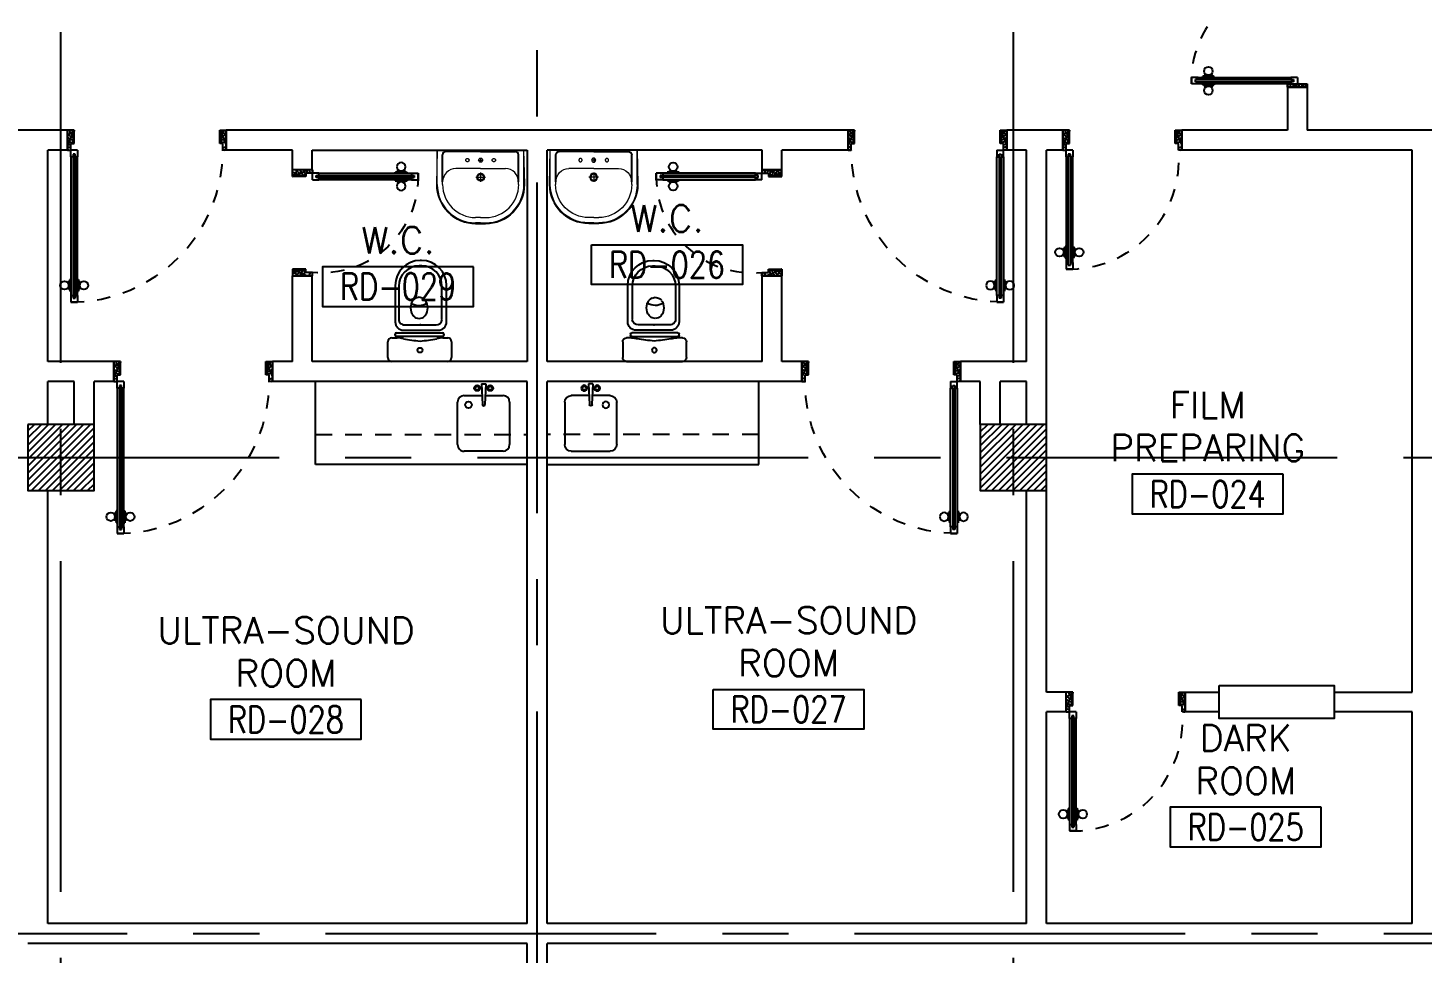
# Model space of a CAD drawing. Extents: x 417819.9 to 417911.9, y 43448 to 43539.2.
# Drawn here: x 417849.21 to 417859.75, y 43507.55 to 43514.54 of the extents above; entities that cross this region are included whole.
import ezdxf
from ezdxf.enums import TextEntityAlignment as Align

# ---------------------------------------------------------------- set-up
doc = ezdxf.new("R2010")
doc.units = 0
doc.header["$MEASUREMENT"] = 0
for name, pattern in [('CENTERX2', [4, 2.5, -0.5, 0.5, -0.5]), ('DASHED', [0.75, 0.5, -0.25]), ('HIDDEN', [0.375, 0.25, -0.125]), ('HIDDEN2', [0.1875, 0.125, -0.0625])]:
    doc.linetypes.add(name, pattern=pattern)
doc.layers.get('0').update_dxf_attribs({"color": 11, "linetype": 'CONTINUOUS'})
for name, color, linetype in [('AXES', 11, 'CENTERX2'), ('COL', 11, 'CONTINUOUS'), ('DOOR', 11, 'CONTINUOUS'), ('FIX', 11, 'CONTINUOUS'), ('HAT', 11, 'CONTINUOUS'), ('Locker', 11, 'CONTINUOUS'), ('ME-FIX', 11, 'CONTINUOUS'), ('RM-BOX', 11, 'CONTINUOUS'), ('RM-NAME', 11, 'CONTINUOUS'), ('RM-NO', 11, 'CONTINUOUS'), ('SUNI-FUR', 11, 'CONTINUOUS'), ('WALL', 11, 'CONTINUOUS')]:
    doc.layers.add(name, color=color, linetype=linetype)
doc.styles.add('ROMANS', font='ROMANS.shx', dxfattribs={"width": 0.6})

# ---------------------------------------------------------------- blocks, each defined once
blk = doc.blocks.new('RM1')
at = {"layer": 'RM-BOX'}
blk.add_lwpolyline([(570, -200), (-570, -200), (-570, -500), (570, -500)], close=True, dxfattribs=at)
at = {"layer": 'RM-NAME', "style": 'ROMANS'}
for tag, p in [('ROOMNAME1', (0, 324)), ('ROOMNAME2', (0, 0))]:
    blk.add_attdef(tag, text='', height=200, dxfattribs=at).set_placement(p, align=Align.MIDDLE)
at = {"layer": 'RM-NO', "style": 'ROMANS', "width": 0.8}
blk.add_attdef('ROOMNO', text='', height=200, dxfattribs=at).set_placement((0, -350), align=Align.MIDDLE)
blk = doc.blocks.new('*X122')
at = {"color": 0}
for p, q in [((49339, 55120), (49820, 55601)), ((49339, 55173), (49767, 55601)), ((49339, 55226), (49714, 55601)), ((49339, 55279), (49661, 55601)), ((49339, 55332), (49608, 55601)), ((49339, 55385), (49555, 55601)), ((49339, 55438), (49502, 55601)), ((49339, 55491), (49449, 55601)), ((49339, 55544), (49396, 55601)), ((49339, 55597), (49343, 55601)), ((49373, 55101), (49839, 55567)), ((49426, 55101), (49839, 55514)), ((49480, 55101), (49839, 55461)), ((49533, 55101), (49839, 55408)), ((49586, 55101), (49839, 55355)), ((49639, 55101), (49839, 55302)), ((49692, 55101), (49839, 55249)), ((49745, 55101), (49839, 55196)), ((49798, 55101), (49839, 55143))]:
    blk.add_line(p, q, dxfattribs=at)
blk = doc.blocks.new('COL50')
at = {"layer": 'COL'}
blk.add_lwpolyline([(-250, 250), (-250, -250), (250, -250), (250, 250)], close=True, dxfattribs=at)
blk = doc.blocks.new('A$C3CD36B94')
at = {"layer": 'DOOR', "color": 0, "linetype": 'ByBlock'}
for p, q in [((106, 950), (56, 950)), ((56, 800), (56, 950)), ((106, 850), (106, 950)), ((806, 950), (856, 950)), ((806, 850), (806, 950)), ((856, 800), (856, 950)), ((856, 950), (856, 800)), ((81, 850), (106, 850)), ((81, 800), (81, 850)), ((831, 850), (806, 850)), ((831, 800), (831, 850)), ((56, 800), (81, 800)), ((131, 800), (81, 800)), ((81, 750), (81, 800)), ((98, 750), (81, 750)), ((114, 770), (98, 770)), ((98, 770), (98, 750)), ((114, 750), (114, 770)), ((131, 750), (114, 750)), ((131, 800), (131, 750)), ((856, 800), (831, 800)), ((65, 95), (65, 160)), ((74, 160), (65, 160)), ((74, 173), (74, 83)), ((81, 173), (74, 173)), ((74, 95), (74, 160)), ((131, 173), (138, 173)), ((138, 173), (138, 83)), ((138, 95), (138, 160)), ((138, 160), (147, 160)), ((147, 95), (147, 160)), ((74, 95), (65, 95)), ((81, 83), (74, 83)), ((81, 50), (81, 0)), ((81, 50), (98, 50)), ((131, 0), (81, 0)), ((81, 0), (131, 0)), ((98, 50), (98, 30)), ((98, 30), (114, 30)), ((114, 50), (114, 30)), ((114, 50), (131, 50)), ((131, 83), (138, 83)), ((131, 50), (131, 0)), ((138, 95), (147, 95))]:
    blk.add_line(p, q, dxfattribs=at)
at = {"layer": 'DOOR', "color": 9, "linetype": 'ByBlock'}
for p, q in [((106, 950), (56, 910)), ((106, 950), (56, 837)), ((106, 950), (93, 850)), ((806, 950), (819, 850)), ((806, 950), (856, 837)), ((806, 950), (856, 910))]:
    blk.add_line(p, q, dxfattribs=at)
at = {"layer": 'DOOR', "linetype": 'ByBlock'}
for p, q in [((81, 750), (81, 50)), ((98, 750), (98, 50)), ((114, 750), (114, 50)), ((131, 50), (131, 750))]:
    blk.add_line(p, q, dxfattribs=at)
at = {"layer": 'DOOR', "color": 0, "linetype": 'ByBlock'}
for centre in [(32, 128), (179, 128)]:
    blk.add_circle(centre, 32.4, dxfattribs=at)
at = {"layer": 'DOOR', "color": 9, "linetype": 'ByBlock'}
for centre, radius, start, end in [((106, 950), 34.4, 180, 270), ((106, 950), 14.4, 180, 270), ((806, 950), 34.4, 270, 0), ((806, 950), 14.4, 270, 0), ((106, 950), 54.4, 203.2074, 270), ((106, 950), 74.4, 227.7764, 270), ((106, 950), 94.4, 238.0182, 270), ((106, 950), 114, 244.0838, 257.3774), ((806, 950), 54.4, 270, 336.7926), ((806, 950), 74.4, 270, 312.2236), ((806, 950), 94.4, 270, 301.9818), ((106, 950), 134, 248.1598, 259.28), ((106, 950), 154, 251.1053, 256.2858), ((806, 950), 134, 280.72, 291.8402), ((806, 950), 154, 283.7142, 288.8947)]:
    blk.add_arc(centre, radius, start, end, dxfattribs=at)
at = {"layer": 'DOOR', "linetype": 'HIDDEN', "ltscale": 0.5}
blk.add_arc((106, 729), 729, 268.0335, 5.6617, dxfattribs=at)
blk = doc.blocks.new('*X130')
at = {"color": 0}
for p, q in [((39290, 55942), (39763, 56416)), ((39290, 55995), (39710, 56416)), ((39290, 56048), (39657, 56416)), ((39290, 56101), (39604, 56416)), ((39290, 56154), (39551, 56416)), ((39290, 56207), (39498, 56416)), ((39290, 56260), (39445, 56416)), ((39290, 56313), (39392, 56416)), ((39290, 56366), (39339, 56416)), ((39316, 55916), (39790, 56389)), ((39369, 55916), (39790, 56336)), ((39422, 55916), (39790, 56283)), ((39475, 55916), (39790, 56230)), ((39528, 55916), (39790, 56177)), ((39581, 55916), (39790, 56124)), ((39634, 55916), (39790, 56071)), ((39687, 55916), (39790, 56018)), ((39741, 55916), (39790, 55965))]:
    blk.add_line(p, q, dxfattribs=at)
blk = doc.blocks.new('DOOR90')
at = {"layer": 'DOOR', "color": 7, "linetype": 'ByBlock'}
for p, q in [((-150, 0), (0, 0)), ((-150, 0), (-150, -25)), ((0, -50), (-114, 0)), ((0, -50), (-40, 0)), ((0, -50), (0, 0)), ((-1000, -25), (-1050, -25)), ((-1050, -75), (-1050, -25)), ((-1050, -25), (-1050, -75)), ((-1000, -75), (-1050, -75)), ((-1000, -42), (-1020, -42)), ((-1020, -42), (-1020, -58)), ((-1000, -58), (-1020, -58)), ((-1000, -25), (-1000, -42)), ((-1000, -58), (-1000, -75)), ((-878, -18), (-968, -18)), ((-968, -25), (-968, -18)), ((-968, -75), (-968, -82)), ((-878, -82), (-968, -82)), ((-955, -9), (-890, -9)), ((-955, -18), (-955, -9)), ((-955, -18), (-890, -18)), ((-955, -82), (-890, -82)), ((-955, -82), (-955, -91)), ((-955, -91), (-890, -91)), ((-890, -18), (-890, -9)), ((-890, -82), (-890, -91)), ((-878, -25), (-878, -18)), ((-878, -75), (-878, -82)), ((-200, -25), (-150, -25)), ((-200, -42), (-200, -25)), ((-180, -42), (-200, -42)), ((-200, -58), (-180, -58)), ((-200, -75), (-200, -58)), ((-150, -75), (-200, -75)), ((-180, -58), (-180, -42)), ((-150, -25), (-100, -25)), ((-150, -75), (-150, -25)), ((-100, -25), (-100, -50)), ((0, -50), (-100, -37)), ((-100, -50), (0, -50)), ((-150, -875), (-100, -875)), ((-150, -900), (-150, -875)), ((-150, -900), (0, -900)), ((0, -900), (-150, -900)), ((0, -850), (-114, -900)), ((-100, -875), (-100, -850)), ((0, -850), (-100, -863)), ((-100, -850), (0, -850)), ((0, -850), (-40, -900)), ((0, -850), (0, -900))]:
    blk.add_line(p, q, dxfattribs=at)
at = {"layer": 'DOOR', "linetype": 'ByBlock'}
for p, q in [((-200, -25), (-1000, -25)), ((-200, -42), (-1000, -42)), ((-200, -58), (-1000, -58)), ((-1000, -75), (-200, -75))]:
    blk.add_line(p, q, dxfattribs=at)
at = {"layer": 'DOOR', "color": 7, "linetype": 'ByBlock'}
for centre in [(-923, 24), (-923, -124)]:
    blk.add_circle(centre, 32.4, dxfattribs=at)
for centre, radius, start, end in [((0, -50), 154, 161.1053, 166.2858), ((0, -50), 94.4, 148.0182, 180), ((0, -50), 134, 158.1598, 169.28), ((0, -50), 114, 154.0838, 167.3774), ((0, -50), 74.4, 137.7764, 180), ((0, -50), 54.4, 113.2074, 180), ((0, -50), 34.4, 90, 180), ((0, -50), 14.4, 90, 180), ((0, -850), 154, 193.7142, 198.8947), ((0, -850), 134, 190.72, 201.8402), ((0, -850), 94.4, 180, 211.9818), ((0, -850), 74.4, 180, 222.2236), ((0, -850), 54.4, 180, 246.7926), ((0, -850), 34.4, 180, 270), ((0, -850), 14.4, 180, 270)]:
    blk.add_arc(centre, radius, start, end, dxfattribs=at)
at = {"layer": 'DOOR', "linetype": 'HIDDEN', "ltscale": 0.5}
blk.add_arc((-222, -50), 828, 178.2701, 275.003, dxfattribs=at)
blk = doc.blocks.new('A$C6F293607')
at = {"layer": 'DOOR', "color": 0, "linetype": 'ByBlock'}
for p, q in [((81, 875), (131, 875)), ((131, 875), (81, 875)), ((81, 825), (81, 875)), ((98, 845), (114, 845)), ((98, 825), (98, 845)), ((114, 825), (114, 845)), ((131, 825), (131, 875)), ((1631, 875), (1581, 875)), ((1581, 875), (1631, 875)), ((1581, 825), (1581, 875)), ((1614, 845), (1598, 845)), ((1598, 825), (1598, 845)), ((1614, 825), (1614, 845)), ((1631, 825), (1631, 875)), ((74, 780), (65, 780)), ((65, 780), (65, 715)), ((81, 793), (74, 793)), ((74, 703), (74, 793)), ((74, 780), (74, 715)), ((81, 825), (98, 825)), ((114, 825), (131, 825)), ((131, 793), (138, 793)), ((138, 703), (138, 793)), ((138, 780), (147, 780)), ((138, 780), (138, 715)), ((147, 780), (147, 715)), ((1598, 825), (1581, 825)), ((1631, 825), (1614, 825)), ((74, 715), (65, 715)), ((81, 703), (74, 703)), ((131, 703), (138, 703)), ((138, 715), (147, 715)), ((56, 0), (56, 150)), ((56, 150), (81, 150)), ((81, 150), (81, 0)), ((98, 125), (81, 125)), ((81, 125), (81, 75)), ((98, 105), (98, 125)), ((131, 125), (114, 125)), ((114, 125), (114, 105)), ((131, 75), (131, 125)), ((1581, 125), (1598, 125)), ((1581, 75), (1581, 125)), ((1598, 125), (1598, 105)), ((1614, 125), (1631, 125)), ((1614, 105), (1614, 125)), ((1656, 150), (1631, 150)), ((1631, 150), (1631, 0)), ((1631, 125), (1631, 75)), ((1656, 0), (1656, 150)), ((81, 0), (56, 0)), ((131, 75), (81, 75)), ((114, 105), (98, 105)), ((1581, 75), (1631, 75)), ((1598, 105), (1614, 105)), ((1631, 0), (1656, 0))]:
    blk.add_line(p, q, dxfattribs=at)
at = {"layer": 'DOOR', "linetype": 'ByBlock'}
for p, q in [((81, 125), (81, 825)), ((98, 125), (98, 825)), ((114, 125), (114, 825)), ((131, 825), (131, 125)), ((1581, 825), (1581, 125)), ((1598, 125), (1598, 825)), ((1614, 125), (1614, 825)), ((1631, 125), (1631, 825))]:
    blk.add_line(p, q, dxfattribs=at)
at = {"layer": 'DOOR', "color": 9, "linetype": 'ByBlock'}
for p, q in [((81, 57), (56, 114)), ((1631, 57), (1656, 114)), ((81, 20), (56, 40)), ((1631, 20), (1656, 40))]:
    blk.add_line(p, q, dxfattribs=at)
at = {"layer": 'DOOR', "color": 0, "linetype": 'ByBlock'}
for centre in [(32, 748), (179, 748)]:
    blk.add_circle(centre, 32.4, dxfattribs=at)
at = {"layer": 'DOOR', "linetype": 'HIDDEN', "ltscale": 0.5}
for centre, start, end in [((106, 124), 356.2751, 91.9062), ((1606, 124), 88.0938, 183.7249)]:
    blk.add_arc(centre, 752, start, end, dxfattribs=at)
at = {"layer": 'DOOR', "color": 9, "linetype": 'ByBlock'}
for centre, radius, start, end in [((106, 0), 154, 103.7142, 108.8947), ((106, 0), 134, 100.72, 111.8402), ((106, 0), 114, 102.6226, 115.9162), ((1606, 0), 134, 68.1598, 79.28), ((1606, 0), 114, 64.0838, 77.3774), ((1606, 0), 154, 71.1053, 76.2858), ((106, 0), 94.4, 105.3566, 121.9818), ((106, 0), 74.4, 109.6341, 132.2236), ((106, 0), 54.4, 117.3576, 156.7926), ((106, 0), 34.4, 136.6107, 180), ((1606, 0), 94.4, 58.0182, 74.6434), ((1606, 0), 74.4, 47.7764, 70.3659), ((1606, 0), 54.4, 23.2074, 62.6424), ((1606, 0), 34.4, 0, 43.3893)]:
    blk.add_arc(centre, radius, start, end, dxfattribs=at)
blk = doc.blocks.new('DOOR100')
at = {"layer": 'DOOR', "color": 7, "linetype": 'ByBlock'}
for p, q in [((-75, 1250), (-75, 1300)), ((-75, 1300), (-25, 1300)), ((-25, 1300), (-75, 1300)), ((-58, 1250), (-58, 1270)), ((-42, 1270), (-58, 1270)), ((-42, 1250), (-42, 1270)), ((-25, 1250), (-25, 1300)), ((-91, 1205), (-91, 1140)), ((-82, 1205), (-91, 1205)), ((-82, 1128), (-82, 1218)), ((-75, 1218), (-82, 1218)), ((-82, 1205), (-82, 1140)), ((-58, 1250), (-75, 1250)), ((-25, 1250), (-42, 1250)), ((-25, 1218), (-18, 1218)), ((-18, 1128), (-18, 1218)), ((-18, 1205), (-18, 1140)), ((-18, 1205), (-9, 1205)), ((-9, 1205), (-9, 1140)), ((-82, 1140), (-91, 1140)), ((-75, 1128), (-82, 1128)), ((-25, 1128), (-18, 1128)), ((-18, 1140), (-9, 1140)), ((-1200, 0), (-1200, 150)), ((-1200, 150), (-1175, 150)), ((-1200, 150), (-1200, 0)), ((-1150, 0), (-1200, 114)), ((-1175, 150), (-1175, 100)), ((-75, 200), (-58, 200)), ((-75, 150), (-75, 200)), ((-75, 150), (-25, 150)), ((-58, 200), (-58, 180)), ((-58, 180), (-42, 180)), ((-50, 0), (0, 114)), ((-42, 200), (-25, 200)), ((-42, 180), (-42, 200)), ((-25, 200), (-25, 150)), ((0, 150), (-25, 150)), ((-25, 150), (-25, 100)), ((0, 0), (0, 150)), ((0, 150), (0, 0)), ((-1150, 0), (-1200, 40)), ((-1150, 0), (-1200, 0)), ((-1175, 100), (-1150, 100)), ((-1150, 0), (-1163, 100)), ((-1150, 100), (-1150, 0)), ((-50, 100), (-50, 0)), ((-50, 0), (-37, 100)), ((-25, 100), (-50, 100)), ((-50, 0), (0, 40)), ((-50, 0), (0, 0))]:
    blk.add_line(p, q, dxfattribs=at)
at = {"layer": 'DOOR', "linetype": 'ByBlock'}
for p, q in [((-75, 1250), (-75, 200)), ((-58, 200), (-58, 1250)), ((-42, 200), (-42, 1250)), ((-25, 200), (-25, 1250))]:
    blk.add_line(p, q, dxfattribs=at)
at = {"layer": 'DOOR', "color": 7, "linetype": 'ByBlock'}
for centre in [(-124, 1173), (24, 1173)]:
    blk.add_circle(centre, 32.4, dxfattribs=at)
at = {"layer": 'DOOR', "linetype": 'HIDDEN', "ltscale": 0.5}
blk.add_arc((-25, 150), 1150, 90, 180, dxfattribs=at)
at = {"layer": 'DOOR', "color": 7, "linetype": 'ByBlock'}
for centre, radius, start, end in [((-1150, 0), 154, 103.7142, 108.8947), ((-1150, 0), 134, 100.72, 111.8402), ((-50, 0), 134, 68.1598, 79.28), ((-50, 0), 114, 64.0838, 77.3774), ((-50, 0), 154, 71.1053, 76.2858), ((-1150, 0), 94.4, 90, 121.9818), ((-1150, 0), 74.4, 90, 132.2236), ((-1150, 0), 54.4, 90, 156.7926), ((-1150, 0), 34.4, 90, 180), ((-1150, 0), 14.4, 90, 180), ((-50, 0), 94.4, 58.0182, 90), ((-50, 0), 74.4, 47.7764, 90), ((-50, 0), 54.4, 23.2074, 90), ((-50, 0), 34.4, 0, 90), ((-50, 0), 14.4, 0, 90)]:
    blk.add_arc(centre, radius, start, end, dxfattribs=at)
blk = doc.blocks.new('A$C49F1192B')
at = {"layer": 'DOOR', "color": 0, "linetype": 'ByBlock', "xscale": -1, "rotation": 270}
blk.add_blockref('DOOR100', (0, 1200), dxfattribs=at)
blk = doc.blocks.new('2')
at = {"layer": 'SUNI-FUR', "linetype": 'Continuous'}
for p, q in [((0.014, 0.765), (0.004, 0.765)), ((0.016, 0.724), (-0.003, 0.724)), ((-0.185, 0.576), (-0.185, 0.3)), ((-0.159, 0.57), (-0.159, 0.32)), ((0.168, 0.32), (0.168, 0.57)), ((0.203, 0.3), (0.203, 0.576)), ((-0.065, 0.438), (-0.07, 0.406)), ((-0.005, 0.487), (-0.029, 0.481)), ((0.019, 0.481), (-0.005, 0.487)), ((0.06, 0.406), (0.055, 0.438)), ((-0.07, 0.406), (-0.065, 0.375)), ((-0.029, 0.331), (-0.005, 0.326)), ((-0.005, 0.326), (0.019, 0.331)), ((0.057, 0.377), (0.06, 0.406)), ((-0.176, 0.218), (0.172, 0.218)), ((-0.122, 0.237), (0.009, 0.237)), ((-0.113, 0.279), (0.008, 0.279)), ((0.001, 0.279), (0.123, 0.279)), ((0.008, 0.279), (0.001, 0.279)), ((0.009, 0.237), (0.14, 0.237)), ((-0.241, 0.03), (-0.241, 0.15)), ((-0.211, 0.18), (-0.17, 0.18)), ((-0.186, 0.199), (-0.186, 0.208)), ((0.172, 0.189), (-0.176, 0.189)), ((0.174, 0.18), (0.211, 0.18)), ((0.174, 0.18), (0.174, 0.18)), ((0.182, 0.208), (0.182, 0.199)), ((0.241, 0.15), (0.241, 0.03)), ((0.211, 0), (-0.211, 0))]:
    blk.add_line(p, q, dxfattribs=at)
blk.add_circle((0.002, 0.087), 0.0184, dxfattribs=at)
for centre, radius, start, end in [((0.004, 0.576), 0.189, 90, 180), ((0.014, 0.576), 0.189, 0, 90), ((-0.005, 0.57), 0.154, 90, 180), ((0.014, 0.57), 0.154, 0, 90), ((0.013, 0.412), 0.082, 141.0758, 161.504), ((-0.007, 0.537), 0.112, 239.4234, 302.9162), ((0.002, 0.421), 0.0682, 117.1532, 141.0758), ((-0.012, 0.421), 0.0682, 38.9242, 62.8468), ((-0.023, 0.412), 0.082, 18.496, 38.9242), ((-0.116, 0.322), 0.0432, 183.5129, 273.5129), ((0.013, 0.401), 0.082, 198.496, 218.9242), ((0.002, 0.392), 0.0682, 218.9242, 242.8468), ((-0.012, 0.392), 0.0682, 297.1532, 321.0758), ((-0.029, 0.406), 0.0901, 321.0758, 341.504), ((0.125, 0.322), 0.0432, 266.4871, 356.4871), ((-0.176, 0.208), 0.01, 90, 180), ((-0.122, 0.3), 0.063, 180, 270), ((0.14, 0.3), 0.063, 270, 0), ((0.172, 0.208), 0.01, 0, 90), ((-0.211, 0.15), 0.03, 90, 180), ((-0.176, 0.199), 0.01, 180, 270), ((-0.201, -0.252), 0.433, 79.7535, 85.8109), ((0.075, 1.126), 0.973, 258.1938, 265.7347), ((-0.07, 1.126), 0.973, 274.2653, 281.8062), ((0.206, -0.252), 0.433, 94.1891, 100.2465), ((0.172, 0.199), 0.01, 270, 0), ((0.211, 0.15), 0.03, 0, 90), ((-0.211, 0.03), 0.03, 180, 270), ((0.211, 0.03), 0.03, 270, 0)]:
    blk.add_arc(centre, radius, start, end, dxfattribs=at)
blk = doc.blocks.new('LAV-003')
at = {"layer": 'FIX', "linetype": 'ByBlock'}
blk.add_line((-328, -25), (328, -25), dxfattribs=at)
at = {"layer": 'FIX', "linetype": 'Continuous', "lineweight": 20}
for p, q in [((-328, -285), (-328, -25)), ((328, -285), (328, -25)), ((0, -165), (-187, -165)), ((0, -165), (187, -165)), ((-288, -285), (-288, -265)), ((287, -285), (287, -265)), ((0, -535), (-38, -535)), ((0, -575), (-38, -575)), ((0, -535), (38, -535)), ((0, -575), (38, -575))]:
    blk.add_line(p, q, dxfattribs=at)
at = {"layer": 'FIX', "linetype": 'ByBlock', "ltscale": 0.3}
for p, q in [((-288, -265), (-288, -60)), ((0, -35), (-262, -35)), ((0, -35), (262, -35)), ((287, -265), (287, -60))]:
    blk.add_line(p, q, dxfattribs=at)
at = {"layer": 'FIX', "lineweight": 20}
for p, q in [((-16, -101), (15, -101)), ((0, -85), (0, -116))]:
    blk.add_line(p, q, dxfattribs=at)
at = {"layer": 'FIX', "linetype": 'DASHED', "lineweight": 20, "ltscale": 0.04}
for p, q in [((0, -194), (0, -266)), ((-36, -230), (37, -230))]:
    blk.add_line(p, q, dxfattribs=at)
at = {"layer": 'FIX', "linetype": 'Continuous', "lineweight": 20}
blk.add_lwpolyline([(295, -25), (0, -25), (-328, -25), (-334, -285, 0.414214), (-38, -582), (0, -582), (38, -582, 0.414214), (334, -285), (328, -25), (0, -25)], format="xyb", dxfattribs=at)
at = {"layer": 'FIX', "linetype": 'HIDDEN', "lineweight": 20, "ltscale": 0.05}
for centre in [(-100, -101), (100, -101)]:
    blk.add_circle(centre, 12.4, dxfattribs=at)
at = {"layer": 'FIX', "lineweight": 20}
for centre, radius in [((0, -101), 15.5), ((0, -230), 29.5), ((0, -230), 22.5)]:
    blk.add_circle(centre, radius, dxfattribs=at)
at = {"layer": 'FIX', "linetype": 'ByBlock', "ltscale": 0.3}
for centre, start, end in [((-262, -60), 90, 180), ((262, -60), 0, 90)]:
    blk.add_arc(centre, 25, start, end, dxfattribs=at)
at = {"layer": 'FIX', "linetype": 'Continuous', "lineweight": 20}
for centre, radius, start, end in [((-187, -265), 100, 90, 180), ((187, -265), 100, 0, 90), ((-38, -285), 290, 180, 270), ((-38, -285), 250, 180, 270), ((38, -285), 290, 270, 0), ((38, -285), 250, 270, 0)]:
    blk.add_arc(centre, radius, start, end, dxfattribs=at)
blk = doc.blocks.new('A$C347D0806')
at = {"layer": 'ME-FIX'}
for p, q in [((0.627, 1.6), (0.627, 0)), ((0.107, 1.28), (0.107, 1.417)), ((0.157, 1.467), (0.478, 1.467)), ((0.528, 1.417), (0.528, 1.124)), ((0.019, 1.254), (0.019, 1.287)), ((0.019, 1.287), (0.174, 1.28)), ((0.019, 1.254), (0.174, 1.261)), ((0.107, 1.124), (0.107, 1.261)), ((0.478, 1.074), (0.157, 1.074)), ((0.627, 0), (0, 0))]:
    blk.add_line(p, q, dxfattribs=at)
for centre, radius in [((0.05, 1.32), 0.0217), ((0.05, 1.32), 0.014), ((0.05, 1.221), 0.0217), ((0.05, 1.221), 0.014), ((0.177, 1.156), 0.0255)]:
    blk.add_circle(centre, radius, dxfattribs=at)
for centre, radius, start, end in [((0.157, 1.417), 0.0499, 90, 180), ((0.478, 1.417), 0.0499, 0, 90), ((0.174, 1.27), 0.00997, 270, 90), ((0.157, 1.124), 0.0499, 180, 270), ((0.478, 1.124), 0.0499, 270, 0)]:
    blk.add_arc(centre, radius, start, end, dxfattribs=at)

msp = doc.modelspace()

# ---------------------------------------------------------------- linework, layer by layer
at = {"layer": 'AXES'}
for p, q in [((417849.4566, 43460.01), (417849.4566, 43538.4875)), ((417856.6566, 43460.01), (417856.6566, 43538.4875)), ((417853.0566, 43466.8743), (417853.0566, 43525.6943)), ((417820.6052, 43511.2943), (417889.6966, 43511.2943)), ((417831.4566, 43507.6943), (417889.6966, 43507.6943))]:
    msp.add_line(p, q, dxfattribs=at)
at = {"layer": 'ME-FIX', "linetype": 'HIDDEN2'}
for p, q in [((417851.3814, 43511.4693), (417852.9816, 43511.4693)), ((417854.7318, 43511.4693), (417853.1316, 43511.4693))]:
    msp.add_line(p, q, dxfattribs=at)
at = {"layer": 'WALL'}
for p, q in [((417858.7285, 43514.0943), (417858.8785, 43514.0943)), ((417858.8785, 43514.0943), (417858.7285, 43514.0943)), ((417858.7285, 43514.0943), (417858.7285, 43513.7693)), ((417858.8785, 43514.0943), (417858.8785, 43513.7693)), ((417849.5066, 43513.7693), (417849.0566, 43513.7693)), ((417849.5066, 43513.6193), (417849.5066, 43513.7693)), ((417855.4066, 43513.7693), (417850.7066, 43513.7693)), ((417850.7066, 43513.6193), (417850.7066, 43513.7693)), ((417850.7066, 43513.6193), (417850.7066, 43513.7693)), ((417855.4066, 43513.6193), (417855.4066, 43513.7693)), ((417855.4066, 43513.6193), (417855.4066, 43513.7693)), ((417855.4066, 43513.6193), (417855.4066, 43513.7693)), ((417856.6066, 43513.6193), (417856.6066, 43513.7693)), ((417857.0299, 43513.7693), (417856.6066, 43513.7693)), ((417857.0299, 43513.7693), (417857.0299, 43513.6193)), ((417858.7285, 43513.7693), (417857.9299, 43513.7693)), ((417857.9299, 43513.7693), (417857.9299, 43513.6193)), ((417859.9691, 43513.7693), (417858.8785, 43513.7693)), ((417849.5066, 43513.6193), (417849.3566, 43513.6193)), ((417849.3566, 43512.0193), (417849.3566, 43513.6193)), ((417851.2066, 43513.6193), (417850.7066, 43513.6193)), ((417851.2066, 43513.4693), (417851.2066, 43513.6193)), ((417851.3566, 43513.4693), (417851.3566, 43513.6193)), ((417851.3566, 43513.6193), (417852.9816, 43513.6193)), ((417852.9816, 43513.6193), (417852.9816, 43512.0193)), ((417853.1316, 43512.0193), (417853.1316, 43513.6193)), ((417854.7566, 43513.6193), (417853.1316, 43513.6193)), ((417854.7566, 43513.4693), (417854.7566, 43513.6193)), ((417855.4066, 43513.6193), (417854.9066, 43513.6193)), ((417854.9066, 43513.4693), (417854.9066, 43513.6193)), ((417856.7566, 43513.6193), (417856.6066, 43513.6193)), ((417856.7566, 43512.0193), (417856.7566, 43513.6193)), ((417857.0299, 43513.6193), (417856.9066, 43513.6193)), ((417856.9066, 43509.5193), (417856.9066, 43513.6193)), ((417859.6716, 43513.6193), (417857.9299, 43513.6193)), ((417859.6716, 43509.5193), (417859.6716, 43513.6193)), ((417851.3566, 43513.4693), (417851.2066, 43513.4693)), ((417851.3566, 43513.4693), (417851.2066, 43513.4693)), ((417854.7566, 43513.4693), (417854.9066, 43513.4693)), ((417854.9066, 43513.4693), (417854.7566, 43513.4693)), ((417851.3566, 43512.6693), (417851.2066, 43512.6693)), ((417851.2066, 43512.0193), (417851.2066, 43512.6693)), ((417851.3566, 43512.6693), (417851.2066, 43512.6693)), ((417851.3566, 43512.0193), (417851.3566, 43512.6693)), ((417854.7566, 43512.6693), (417854.9066, 43512.6693)), ((417854.7566, 43512.0193), (417854.7566, 43512.6693)), ((417854.9066, 43512.6693), (417854.7566, 43512.6693)), ((417854.9066, 43512.0193), (417854.9066, 43512.6693)), ((417849.8566, 43512.0193), (417849.3566, 43512.0193)), ((417849.8566, 43511.8693), (417849.8566, 43512.0193)), ((417851.0566, 43511.8693), (417851.0566, 43512.0193)), ((417851.2066, 43512.0193), (417851.0566, 43512.0193)), ((417852.9816, 43512.0193), (417851.3566, 43512.0193)), ((417854.7566, 43512.0193), (417853.1316, 43512.0193)), ((417855.0566, 43512.0193), (417854.9066, 43512.0193)), ((417855.0566, 43511.8693), (417855.0566, 43512.0193)), ((417856.7566, 43512.0193), (417856.2566, 43512.0193)), ((417856.2566, 43511.8693), (417856.2566, 43512.0193)), ((417849.3566, 43511.5443), (417849.3566, 43511.8693)), ((417849.5566, 43511.8693), (417849.3566, 43511.8693)), ((417849.5566, 43511.5443), (417849.5566, 43511.8693)), ((417849.8566, 43511.8693), (417849.7066, 43511.8693)), ((417849.7066, 43511.5443), (417849.7066, 43511.8693)), ((417852.9816, 43511.8693), (417851.0566, 43511.8693)), ((417852.9816, 43507.7693), (417852.9816, 43511.8693)), ((417853.1316, 43507.7693), (417853.1316, 43511.8693)), ((417855.0566, 43511.8693), (417853.1316, 43511.8693)), ((417856.4066, 43511.8693), (417856.2566, 43511.8693)), ((417856.4066, 43511.5443), (417856.4066, 43511.8693)), ((417856.7566, 43511.8693), (417856.5566, 43511.8693)), ((417856.5566, 43511.5443), (417856.5566, 43511.8693)), ((417856.7566, 43511.5443), (417856.7566, 43511.8693)), ((417849.3566, 43507.7693), (417849.3566, 43511.0443)), ((417856.7566, 43507.7693), (417856.7566, 43511.0443)), ((417857.0566, 43509.5193), (417856.9066, 43509.5193)), ((417857.0566, 43509.3693), (417857.0566, 43509.5193)), ((417857.9566, 43509.3693), (417857.9566, 43509.5193)), ((417857.9566, 43509.5193), (417858.2131, 43509.5193)), ((417859.0808, 43509.5193), (417859.6716, 43509.5193)), ((417857.0566, 43509.3693), (417856.9066, 43509.3693)), ((417856.9066, 43507.7693), (417856.9066, 43509.3693)), ((417858.2131, 43509.3693), (417857.9566, 43509.3693)), ((417859.6716, 43509.3693), (417859.0808, 43509.3693)), ((417859.6716, 43507.7693), (417859.6716, 43509.3693)), ((417852.9816, 43507.7693), (417849.3566, 43507.7693)), ((417856.7566, 43507.7693), (417853.1316, 43507.7693)), ((417859.6716, 43507.7693), (417856.9066, 43507.7693)), ((417852.9816, 43507.6193), (417849.2066, 43507.6193)), ((417852.9816, 43507.3943), (417852.9816, 43507.6193)), ((417863.8566, 43507.6193), (417853.1316, 43507.6193)), ((417853.1316, 43507.3943), (417853.1316, 43507.6193))]:
    msp.add_line(p, q, dxfattribs=at)
msp.add_lwpolyline([(417858.2131, 43509.5693), (417859.0808, 43509.5693), (417859.0808, 43509.3193), (417858.2131, 43509.3193)], close=True, dxfattribs=at)

# ---------------------------------------------------------------- block references
at = {"layer": 'COL', "xscale": 0.001000000047497451, "yscale": 0.0009999999892897904, "zscale": 0.001}
for p in [(417849.4566, 43511.2943), (417856.6566, 43511.2943)]:
    msp.add_blockref('COL50', p, dxfattribs=at)
at = {"layer": 'DOOR', "color": 0, "yscale": 0.0009999999892897904, "zscale": 0.001}
for name, p, xscale, rotation in [('A$C6F293607', (417858.8785, 43514.0384), 0.0009999999892897904, 90), ('A$C49F1192B', (417850.7066, 43513.7693), -0.0009999999892897904, 90), ('A$C49F1192B', (417855.4066, 43513.7693), 0.0009999999892897904, 270), ('A$C3CD36B94', (417852.157, 43513.5253), -0.0009999999892897904, 90), ('A$C3CD36B94', (417853.9562, 43513.5253), 0.0009999999892897904, 270), ('A$C49F1192B', (417851.0566, 43512.0193), -0.0009999999892897904, 90), ('A$C49F1192B', (417855.0566, 43512.0193), 0.0009999999892897904, 270), ('DOOR90', (417857.0566, 43509.5193), 0.0009999999892897904, 90)]:
    msp.add_blockref(name, p, dxfattribs=dict(at, xscale=xscale, rotation=rotation))
at = {"layer": 'DOOR', "xscale": 0.0009999999892897904, "yscale": 0.0009999999892897904, "zscale": 0.001, "rotation": 90}
msp.add_blockref('DOOR90', (417857.0299, 43513.7693), dxfattribs=at)
at = {"layer": 'HAT'}
ref = msp.add_blockref('RM1', (417854.038, 43513.1019), dxfattribs=dict(at, xscale=-0.001000000047497451, yscale=0.0009999999892897904, zscale=0.001))
ref.add_attrib('ROOMNO', 'RD-026', dxfattribs={"layer": 'RM-NO', "height": 0.2, "style": 'ROMANS', "width": 0.8}).set_placement((417854.038, 43512.7519), align=Align.MIDDLE)
ref.add_attrib('ROOMNAME2', 'W.C.', dxfattribs={"layer": 'RM-NAME', "height": 0.2, "style": 'ROMANS'}).set_placement((417854.038, 43513.1019), align=Align.MIDDLE)
at = {"layer": 'HAT', "xscale": 0.001000000047497451, "yscale": 0.0009999999892897904, "zscale": 0.001}
for p, values in [((417852.0047, 43512.9372), {'ROOMNO': 'RD-029', 'ROOMNAME2': 'W.C.'}), ((417858.1253, 43511.3671), {'ROOMNO': 'RD-024', 'ROOMNAME2': 'PREPARING', 'ROOMNAME1': 'FILM'}), ((417851.1566, 43509.6627), {'ROOMNO': 'RD-028', 'ROOMNAME2': 'ROOM', 'ROOMNAME1': 'ULTRA-SOUND'}), ((417858.413, 43508.8489), {'ROOMNO': 'RD-025', 'ROOMNAME2': 'ROOM', 'ROOMNAME1': 'DARK'})]:
    msp.add_blockref('RM1', p, dxfattribs=at).add_auto_attribs(values)
for name, p in [('*X130', (417809.917, 43455.1287)), ('*X122', (417807.0674, 43455.9433))]:
    msp.add_blockref(name, p, dxfattribs=at)
at = {"layer": 'HAT'}
ref = msp.add_blockref('RM1', (417854.9566, 43509.7395), dxfattribs=dict(at, xscale=-0.001000000047497451, yscale=0.0009999999892897904, zscale=0.001))
ref.add_attrib('ROOMNO', 'RD-027', dxfattribs={"layer": 'RM-NO', "height": 0.2, "style": 'ROMANS', "width": 0.8}).set_placement((417854.9566, 43509.3895), align=Align.MIDDLE)
ref.add_attrib('ROOMNAME2', 'ROOM', dxfattribs={"layer": 'RM-NAME', "height": 0.2, "style": 'ROMANS'}).set_placement((417854.9566, 43509.7395), align=Align.MIDDLE)
ref.add_attrib('ROOMNAME1', 'ULTRA-SOUND', dxfattribs={"layer": 'RM-NAME', "height": 0.2, "style": 'ROMANS'}).set_placement((417854.9566, 43510.0633), align=Align.MIDDLE)
at = {"layer": 'Locker', "rotation": 270}
msp.add_blockref('A$C347D0806', (417851.3814, 43511.8693), dxfattribs=at)
at = {"layer": 'Locker', "xscale": -1, "rotation": 90}
msp.add_blockref('A$C347D0806', (417854.7318, 43511.8693), dxfattribs=at)
at = {"layer": 'SUNI-FUR'}
msp.add_blockref('2', (417852.1691, 43512.0193), dxfattribs=at)
at = {"layer": 'SUNI-FUR', "xscale": -1}
msp.add_blockref('2', (417853.9441, 43512.0193), dxfattribs=at)
at = {"layer": 'WALL', "yscale": 0.0009999999892897904, "zscale": 0.001}
for p, xscale in [((417852.6291, 43513.6443), 0.001000000047497451), ((417853.4841, 43513.6443), -0.001000000047497451)]:
    msp.add_blockref('LAV-003', p, dxfattribs=dict(at, xscale=xscale))

doc.saveas('drawing.dxf')
